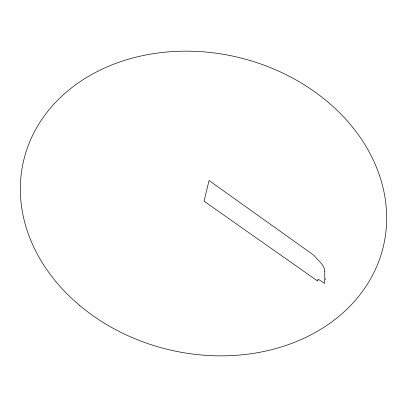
<?xml version="1.0" encoding="UTF-8"?>
<svg xmlns="http://www.w3.org/2000/svg" width="407" height="407" viewBox="0 0 407 407"><rect width="100%" height="100%" fill="white"/><g stroke="black" fill="none" stroke-linecap="round" stroke-linejoin="round"><path stroke-width="0.61" d="M324.776 271.357L324.761 277.762L325.315 279.319L324.755 278.927L324.511 283.364L318.371 279.304L317.836 279.594L317.735 281.1L204.049 201.2L209.056 180.52L313.812 255.225A2.905 1.343 48.4 0 1 314.204 255.576C317.836 260.587 324.562 264.642 324.776 271.357M79.304 305.148A184.905 150.229 13.6 0 0 382.183 250.966A184.905 150.229 13.6 0 0 148.998 54.396A184.905 150.229 13.6 0 0 79.304 305.148"/></g></svg>
